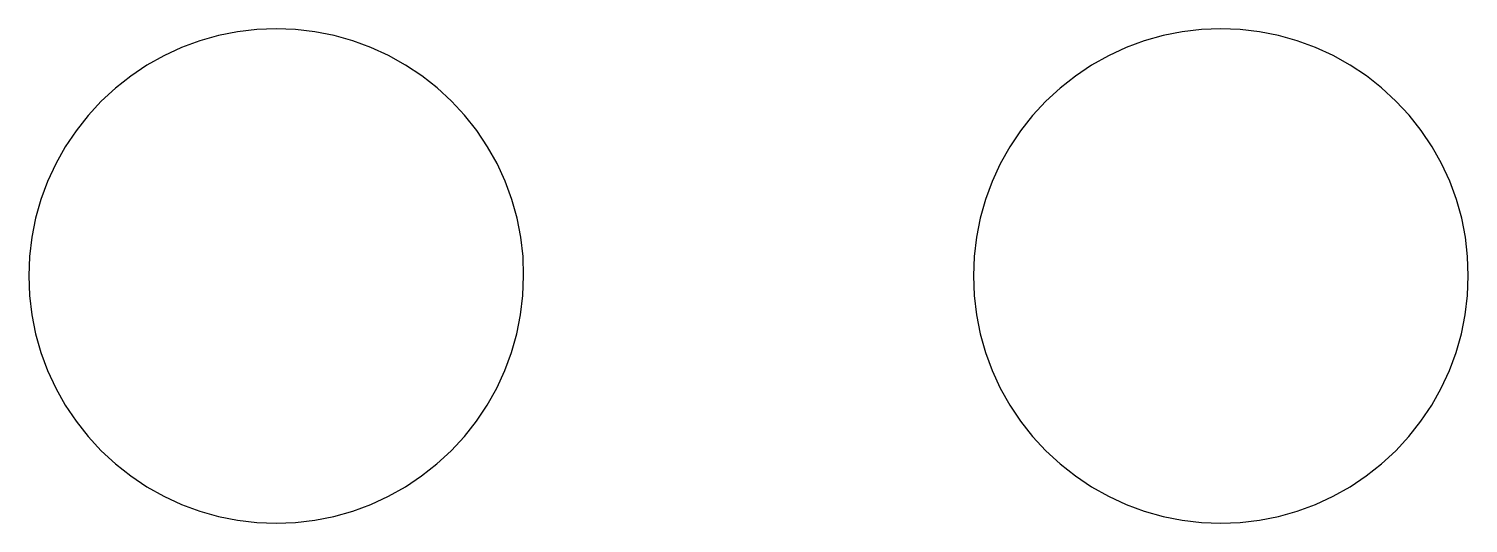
# Model space of a CAD drawing. Extents: x 9.6 to 66.2, y 77.7 to 97.2.
import ezdxf

# ---------------------------------------------------------------- set-up
doc = ezdxf.new("R2010")
doc.units = 0
doc.layers.get('0').update_dxf_attribs({"linetype": 'CONTINUOUS'})

msp = doc.modelspace()

# ---------------------------------------------------------------- linework, layer by layer
at = {"color": 7}
for points in [[(19.28769, 97.174655), (18.523548, 97.145045), (17.764179, 97.055915), (17.014124, 96.907277), (16.2782, 96.699823), (15.560794, 96.434729), (14.866763, 96.113911), (14.199942, 95.739372), (13.564772, 95.313872), (12.964904, 94.840164), (12.40354, 94.32093), (11.884452, 93.759701), (11.410596, 93.159618), (10.985159, 92.524497), (10.61073, 91.857844), (10.289811, 91.163551), (10.024781, 90.446255), (9.81732, 89.710224), (9.668737, 88.96035), (9.579611, 88.200885), (9.550022, 87.436987), (9.579631, 86.672844), (9.66876, 85.913474), (9.817399, 85.16342), (10.024854, 84.427497), (10.289949, 83.71009), (10.610765, 83.016059), (10.985305, 82.349238), (11.410805, 81.714068), (11.884512, 81.1142), (12.403747, 80.552836), (12.964974, 80.033747), (13.565059, 79.559892), (14.200181, 79.134455), (14.866833, 78.760024), (15.561127, 78.439106), (16.278423, 78.174078), (17.014455, 77.966616), (17.764329, 77.818034), (18.523792, 77.728906), (19.28769, 77.699318), (20.051832, 77.728927), (20.811202, 77.818057), (21.561257, 77.966695), (22.29718, 78.174149), (23.014586, 78.439243), (23.708617, 78.760061), (24.375438, 79.1346), (25.010609, 79.560101), (25.610477, 80.033808), (26.17184, 80.553042), (26.69093, 81.114271), (27.164785, 81.714354), (27.590222, 82.349476), (27.964652, 83.016128), (28.285571, 83.710424), (28.550599, 84.42772), (28.758061, 85.163751), (28.906643, 85.913625), (28.995768, 86.673088), (29.025359, 87.436987), (29.000965, 88.201612), (28.915949, 88.961845), (28.770274, 89.713034), (28.56463, 90.450256), (28.30038, 91.168676), (27.979567, 91.863438), (27.604488, 92.530442), (27.177713, 93.165849), (26.702288, 93.765713), (26.181389, 94.326502), (25.618307, 94.844951), (25.016623, 95.31788), (24.379887, 95.742473), (23.712264, 96.115858), (23.017272, 96.435896), (22.299493, 96.700278), (21.562924, 96.907402), (20.812482, 97.055873), (20.052429, 97.145019), (19.28768, 97.174655)], [(56.460533, 97.174655), (55.696389, 97.145045), (54.937022, 97.055915), (54.186965, 96.907277), (53.451043, 96.699823), (52.733635, 96.434729), (52.039607, 96.113911), (51.372785, 95.739372), (50.737613, 95.313872), (50.137745, 94.840164), (49.576384, 94.32093), (49.057295, 93.759701), (48.583437, 93.159618), (48.158, 92.524497), (47.783572, 91.857844), (47.462651, 91.163551), (47.197623, 90.446255), (46.990161, 89.710224), (46.841579, 88.96035), (46.752454, 88.200885), (46.722863, 87.436987), (46.752472, 86.672844), (46.841602, 85.913474), (46.99024, 85.16342), (47.197695, 84.427497), (47.462791, 83.71009), (47.783606, 83.016059), (48.158148, 82.349238), (48.583648, 81.714068), (49.057353, 81.1142), (49.576587, 80.552836), (50.137816, 80.033747), (50.737902, 79.559892), (51.373023, 79.134455), (52.039676, 78.760024), (52.733969, 78.439106), (53.451265, 78.174078), (54.187296, 77.966616), (54.93717, 77.818034), (55.696635, 77.728906), (56.460533, 77.699318), (57.224676, 77.728927), (57.984043, 77.818057), (58.7341, 77.966695), (59.470023, 78.174149), (60.187427, 78.439243), (60.881458, 78.760061), (61.54828, 79.1346), (62.183449, 79.560101), (62.783318, 80.033808), (63.344682, 80.553042), (63.86377, 81.114271), (64.337626, 81.714354), (64.763063, 82.349476), (65.137493, 83.016128), (65.458412, 83.710424), (65.723439, 84.42772), (65.930902, 85.163751), (66.079484, 85.913625), (66.168611, 86.673088), (66.1982, 87.436987), (66.173805, 88.201612), (66.088789, 88.961845), (65.943115, 89.713034), (65.737473, 90.450256), (65.473223, 91.168676), (65.15241, 91.863438), (64.777332, 92.530442), (64.350556, 93.165849), (63.875132, 93.765713), (63.354233, 94.326502), (62.791149, 94.844951), (62.189466, 95.31788), (61.55273, 95.742473), (60.885107, 96.115858), (60.190115, 96.435896), (59.472335, 96.700278), (58.735767, 96.907402), (57.985324, 97.055873), (57.225271, 97.145019), (56.460522, 97.174655)]]:
    msp.add_lwpolyline(points, close=True, dxfattribs=at)

doc.saveas('drawing.dxf')
